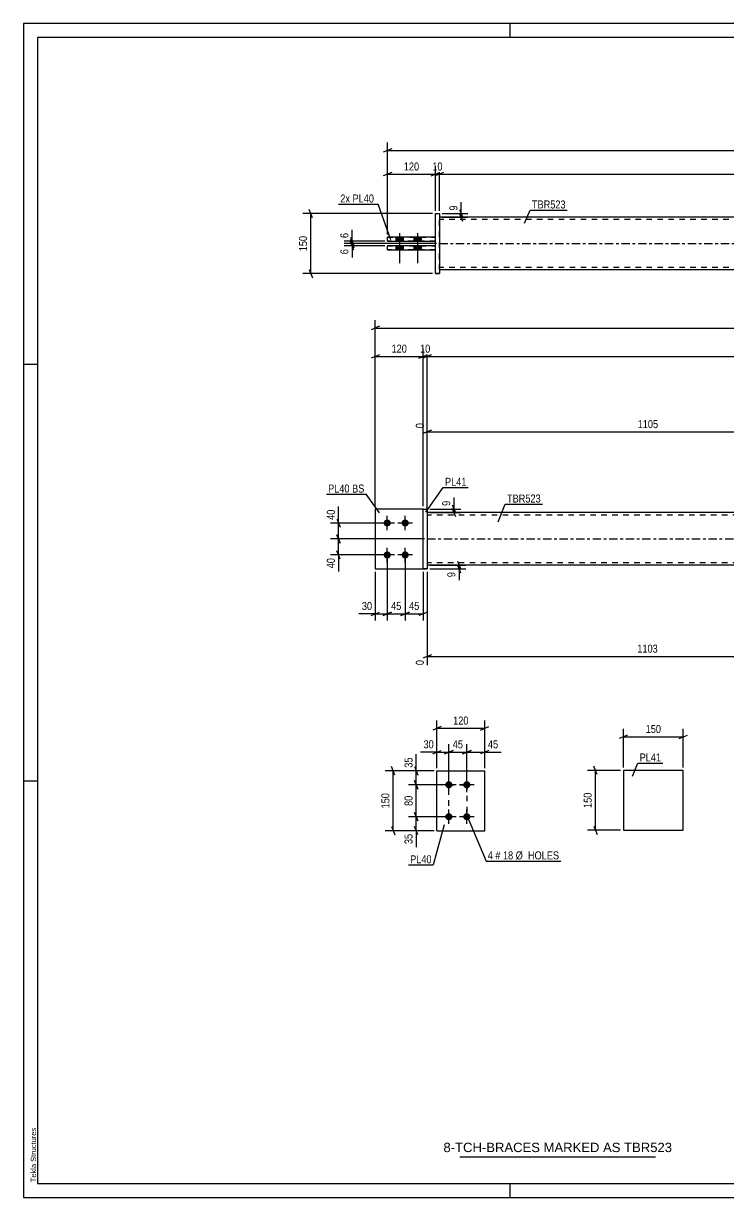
# Model space of a CAD drawing. Header units: millimetres. Extents: x 0 to 594, y 0 to 420.
# Drawn here: x 0 to 252.1, y 0 to 420 of the extents above; entities that cross this region are included whole.
import ezdxf

# ---------------------------------------------------------------- set-up
doc = ezdxf.new("R2010")
doc.units = ezdxf.units.MM
doc.linetypes.add('DXK_LINE_DOT2', pattern=[3.9198, 1.9599, -1.9599])
doc.linetypes.add('DXK_LINE_DOT3', pattern=[5.9187, 2.979, -0.9799, 0.9799, -0.9799])
doc.styles.add('Arial', font='arial.ttf', dxfattribs={"height": 0.2})
doc.styles.add('Arial Narrow', font='ARIALN.TTF', dxfattribs={"height": 0.2})

# ---------------------------------------------------------------- blocks, each defined once
blk = doc.blocks.new('Unknown-581589785-1129')
at = {"color": 5, "linetype": 'Continuous'}
for p, q in [((594, 420), (0, 420)), ((0, 420), (0, 0)), ((174, 415), (174, 420)), ((589, 415), (5, 415)), ((5, 415), (5, 5)), ((5, 298), (0, 298)), ((5, 149), (0, 149)), ((5, 5), (589, 5)), ((174, 0), (174, 5)), ((0, 0), (594, 0))]:
    blk.add_line(p, q, dxfattribs=at)
at = {"color": 174, "linetype": 'Continuous', "style": 'Arial'}
blk.add_text('Tekla Structures', height=1.9102, rotation=90, dxfattribs=at).set_placement((4.5, 5.5))
blk = doc.blocks.new('Bolt-581589785-2193 - 2159')
at = {"linetype": 'Continuous'}
for points in [[(152.11, 146.36, -1), (152.11, 148.93, -1)], [(158.54, 146.36, -1), (158.54, 148.93, -1)], [(152.11, 134.93, -1), (152.11, 137.5, -1)], [(158.54, 134.93, -1), (158.54, 137.5, -1)]]:
    blk.add_hatch(color=1, dxfattribs=at).paths.add_polyline_path(points)
at = {"color": 1, "linetype": 'Continuous'}
for p, q in [((154.68, 147.64), (149.54, 147.64)), ((152.11, 145.07), (152.11, 150.21)), ((161.11, 147.64), (155.97, 147.64)), ((158.54, 145.07), (158.54, 150.21)), ((152.11, 133.64), (152.11, 138.79)), ((158.54, 133.64), (158.54, 138.79)), ((154.68, 136.21), (149.54, 136.21)), ((161.11, 136.21), (155.97, 136.21))]:
    blk.add_line(p, q, dxfattribs=at)
blk = doc.blocks.new('Part-581589785-2198 - 2159')
at = {"color": 2, "linetype": 'Continuous'}
for p, q in [((147.83, 131.21), (147.83, 152.64)), ((147.83, 152.64), (164.97, 152.64)), ((164.97, 131.21), (164.97, 152.64)), ((147.83, 131.21), (164.97, 131.21))]:
    blk.add_line(p, q, dxfattribs=at)
blk = doc.blocks.new('Part-581589785-1677 - 1671')
at = {"linetype": 'Continuous'}
blk.add_hatch(color=2, dxfattribs=at).paths.add_polyline_path([(436.21, 226.16), (435.41, 227.56), (437.01, 227.56)])
at = {"color": 2, "linetype": 'Continuous'}
for p, q in [((479.07, 245.02), (144.36, 245.02)), ((436.21, 226.16), (435.41, 227.56)), ((435.41, 227.56), (437.01, 227.56)), ((437.01, 227.56), (436.21, 226.16)), ((479.07, 226.16), (144.36, 226.16))]:
    blk.add_line(p, q, dxfattribs=at)
at = {"color": 7, "linetype": 'DXK_LINE_DOT2'}
for p, q in [((144.36, 245.02), (144.36, 226.16)), ((479.07, 244.16), (144.36, 244.16)), ((302.08, 245.02), (302.08, 244.16)), ((326.67, 245.02), (326.67, 244.16)), ((479.07, 226.16), (479.07, 245.02)), ((479.07, 227.02), (144.36, 227.02)), ((301.84, 226.16), (301.84, 227.02)), ((326.43, 226.16), (326.43, 227.02))]:
    blk.add_line(p, q, dxfattribs=at)
at = {"color": 7, "linetype": 'DXK_LINE_DOT3'}
blk.add_line((144.36, 235.59), (479.07, 235.59), dxfattribs=at)
at = {"color": 2, "linetype": 'Continuous'}
blk.add_circle((436.21, 227.06), 1, dxfattribs=at)
blk = doc.blocks.new('Bolt-581589785-1691 - 1671')
at = {"linetype": 'Continuous'}
for points in [[(130.07, 240.02, -1), (130.07, 242.59, -1)], [(136.5, 240.02, -1), (136.5, 242.59, -1)], [(130.07, 228.59, -1), (130.07, 231.16, -1)], [(136.5, 228.59, -1), (136.5, 231.16, -1)]]:
    blk.add_hatch(color=1, dxfattribs=at).paths.add_polyline_path(points)
at = {"color": 1, "linetype": 'Continuous'}
for p, q in [((130.07, 238.73), (130.07, 243.87)), ((136.5, 238.73), (136.5, 243.87)), ((132.65, 241.3), (127.5, 241.3)), ((139.07, 241.3), (133.93, 241.3)), ((130.07, 227.3), (130.07, 232.44)), ((136.5, 227.3), (136.5, 232.44)), ((132.65, 229.87), (127.5, 229.87)), ((139.07, 229.87), (133.93, 229.87))]:
    blk.add_line(p, q, dxfattribs=at)
blk = doc.blocks.new('Part-581589785-1702 - 1671')
at = {"color": 2, "linetype": 'Continuous'}
for p, q in [((142.93, 246.3), (144.36, 246.3)), ((142.93, 224.87), (142.93, 246.3)), ((144.36, 246.3), (144.36, 246.3)), ((144.36, 246.3), (144.36, 224.87)), ((142.93, 224.87), (144.36, 224.87))]:
    blk.add_line(p, q, dxfattribs=at)
at = {"color": 7, "linetype": 'DXK_LINE_DOT2'}
for p, q in [((142.93, 246.3), (144.36, 246.3)), ((144.36, 224.87), (142.93, 224.87)), ((142.93, 224.87), (142.93, 224.87)), ((144.36, 224.87), (144.36, 224.87))]:
    blk.add_line(p, q, dxfattribs=at)
blk = doc.blocks.new('Part-581589785-1707 - 1671')
at = {"color": 7, "linetype": 'DXK_LINE_DOT2'}
for p, q in [((142.93, 246.3), (125.79, 246.3)), ((125.79, 246.3), (125.79, 224.87)), ((142.93, 224.87), (142.93, 246.3)), ((125.79, 224.87), (142.93, 224.87))]:
    blk.add_line(p, q, dxfattribs=at)
blk = doc.blocks.new('Part-581589785-1712 - 1671')
at = {"color": 2, "linetype": 'Continuous'}
for p, q in [((142.93, 246.3), (125.79, 246.3)), ((125.79, 246.3), (125.79, 224.87)), ((125.79, 224.87), (142.93, 224.87))]:
    blk.add_line(p, q, dxfattribs=at)
at = {"color": 7, "linetype": 'DXK_LINE_DOT2'}
blk.add_line((142.93, 224.87), (142.93, 246.3), dxfattribs=at)
blk = doc.blocks.new('Part-581589785-1455 - 1366')
at = {"linetype": 'Continuous'}
blk.add_hatch(color=2, dxfattribs=at).paths.add_polyline_path([(440.6, 341.25), (439.8, 342.65), (441.4, 342.65)])
at = {"color": 2, "linetype": 'Continuous'}
for p, q in [((483.46, 350.68), (148.75, 350.68)), ((306.47, 342.25), (331.06, 342.25)), ((306.47, 342.25), (306.47, 340.25)), ((331.06, 340.25), (306.47, 340.25)), ((330.82, 342.11), (330.82, 342.25)), ((330.82, 340.4), (330.82, 340.25)), ((331.06, 342.25), (331.06, 342.11)), ((331.06, 340.4), (331.06, 340.25)), ((440.6, 341.25), (439.8, 342.65)), ((439.8, 342.65), (441.4, 342.65)), ((441.4, 342.65), (440.6, 341.25)), ((483.46, 331.82), (148.75, 331.82))]:
    blk.add_line(p, q, dxfattribs=at)
at = {"color": 7, "linetype": 'DXK_LINE_DOT2'}
for p, q in [((148.75, 331.82), (148.75, 350.68)), ((483.46, 349.82), (148.75, 349.82)), ((483.46, 331.82), (483.46, 350.68)), ((306.23, 342.25), (306.23, 340.25)), ((306.23, 342.25), (306.47, 342.25)), ((306.47, 340.25), (306.23, 340.25)), ((330.82, 342.25), (330.82, 340.4)), ((331.06, 342.25), (331.06, 340.4)), ((483.46, 332.68), (148.75, 332.68))]:
    blk.add_line(p, q, dxfattribs=at)
at = {"color": 7, "linetype": 'DXK_LINE_DOT3'}
blk.add_line((148.75, 341.25), (483.46, 341.25), dxfattribs=at)
at = {"color": 2, "linetype": 'Continuous'}
blk.add_circle((440.6, 342.15), 1, dxfattribs=at)
blk = doc.blocks.new('Part-581589785-1417 - 1366')
at = {"color": 2, "linetype": 'Continuous'}
for p, q in [((147.32, 340.4), (130.18, 340.4)), ((130.18, 338.97), (130.18, 340.4)), ((147.32, 338.97), (147.32, 340.4)), ((130.18, 338.97), (147.32, 338.97)), ((130.18, 338.97), (130.18, 338.97))]:
    blk.add_line(p, q, dxfattribs=at)
at = {"color": 7, "linetype": 'DXK_LINE_DOT2'}
for p, q in [((130.18, 340.4), (147.32, 340.4)), ((147.32, 338.97), (130.18, 338.97))]:
    blk.add_line(p, q, dxfattribs=at)
blk = doc.blocks.new('Bolt-581589785-1370 - 1366')
at = {"linetype": 'Continuous'}
for points in [[(133.18, 342.11), (135.75, 342.11), (135.75, 343.54), (133.18, 343.54)], [(133.18, 342.11), (135.75, 342.11), (135.75, 343.54), (133.18, 343.54)], [(133.18, 338.97), (135.75, 338.97), (135.75, 340.4), (133.18, 340.4)], [(133.18, 338.97), (135.75, 338.97), (135.75, 340.4), (133.18, 340.4)], [(139.61, 342.11), (142.18, 342.11), (142.18, 343.54), (139.61, 343.54)], [(139.61, 342.11), (142.18, 342.11), (142.18, 343.54), (139.61, 343.54)], [(139.61, 338.97), (142.18, 338.97), (142.18, 340.4), (139.61, 340.4)], [(139.61, 338.97), (142.18, 338.97), (142.18, 340.4), (139.61, 340.4)]]:
    blk.add_hatch(color=1, dxfattribs=at).paths.add_polyline_path(points)
at = {"color": 1, "linetype": 'Continuous'}
for p, q in [((134.46, 344.97), (134.46, 334.25)), ((134.46, 344.97), (134.46, 334.25)), ((140.89, 344.97), (140.89, 334.25)), ((140.89, 344.97), (140.89, 334.25)), ((133.18, 343.54), (133.18, 342.11)), ((133.18, 343.54), (133.18, 342.11)), ((133.18, 340.4), (133.18, 338.97)), ((133.18, 340.4), (133.18, 338.97)), ((135.75, 343.54), (135.75, 342.11)), ((135.75, 343.54), (135.75, 342.11)), ((135.75, 340.4), (135.75, 338.97)), ((135.75, 340.4), (135.75, 338.97)), ((139.61, 343.54), (139.61, 342.11)), ((139.61, 343.54), (139.61, 342.11)), ((139.61, 340.4), (139.61, 338.97)), ((139.61, 340.4), (139.61, 338.97)), ((142.18, 343.54), (142.18, 342.11)), ((142.18, 343.54), (142.18, 342.11)), ((142.18, 340.4), (142.18, 338.97)), ((142.18, 340.4), (142.18, 338.97))]:
    blk.add_line(p, q, dxfattribs=at)
blk = doc.blocks.new('Part-581589785-1412 - 1366')
at = {"color": 2, "linetype": 'Continuous'}
for p, q in [((147.32, 343.54), (130.18, 343.54)), ((130.18, 342.11), (130.18, 343.54)), ((130.18, 342.11), (147.32, 342.11)), ((130.18, 342.11), (130.18, 342.11)), ((147.32, 342.11), (147.32, 343.54))]:
    blk.add_line(p, q, dxfattribs=at)
at = {"color": 7, "linetype": 'DXK_LINE_DOT2'}
for p, q in [((130.18, 343.54), (147.32, 343.54)), ((147.32, 342.11), (130.18, 342.11))]:
    blk.add_line(p, q, dxfattribs=at)
blk = doc.blocks.new('Part-581589785-1397 - 1366')
at = {"color": 2, "linetype": 'Continuous'}
for p, q in [((147.32, 351.97), (148.75, 351.97)), ((147.32, 330.54), (147.32, 351.97)), ((148.75, 351.97), (148.75, 351.97)), ((148.75, 351.97), (148.75, 330.54)), ((148.75, 330.54), (147.32, 330.54)), ((147.32, 330.54), (147.32, 330.54))]:
    blk.add_line(p, q, dxfattribs=at)
at = {"color": 7, "linetype": 'DXK_LINE_DOT2'}
for p, q in [((147.32, 351.97), (148.75, 351.97)), ((147.32, 330.54), (148.75, 330.54)), ((147.32, 330.54), (147.32, 330.54))]:
    blk.add_line(p, q, dxfattribs=at)
blk = doc.blocks.new('Part-581589785-2402 - 2396')
at = {"color": 2, "linetype": 'Continuous'}
for p, q in [((235.96, 152.82), (214.53, 152.82)), ((214.53, 152.82), (214.53, 131.39)), ((235.96, 131.39), (235.96, 152.82)), ((214.53, 131.39), (235.96, 131.39))]:
    blk.add_line(p, q, dxfattribs=at)
blk = doc.blocks.new('Rectangle-581589785-2382 - 2159')
at = {"color": 1, "linetype": 'DXK_LINE_DOT2'}
blk.add_lwpolyline([(152.11, 147.64), (158.54, 147.64), (158.54, 136.21), (152.11, 136.21), (152.11, 147.64)], close=True, dxfattribs=at)
blk = doc.blocks.new('StraightDimension-581589785-2275 - 2159')
at = {"color": 7, "linetype": 'Continuous'}
for p, q in [((146.83, 152.64), (137.63, 152.64)), ((139.88, 154.14), (141.08, 151.14)), ((140.48, 147.64), (140.48, 152.64)), ((151.11, 147.64), (137.63, 147.64)), ((141.08, 146.14), (139.88, 149.14))]:
    blk.add_line(p, q, dxfattribs=at)
at = {"color": 0}
blk.add_wipeout([(139.73, 158.02), (135.53, 158.02), (135.53, 153.17), (139.73, 153.17)], dxfattribs=at)
at = {"color": 7, "linetype": 'Continuous'}
blk.add_line((140.48, 152.64), (140.48, 158.55), dxfattribs=at)
blk.add_line((140.48, 152.64), (140.48, 158.55), dxfattribs=at)
at = {"color": 3, "style": 'Arial Narrow'}
blk.add_text('35', height=2.863, rotation=90.0002, dxfattribs=at).set_placement((139.13, 153.77))
blk = doc.blocks.new('StraightDimension-581589785-2298 - 2159')
at = {"color": 7, "linetype": 'Continuous'}
for p, q in [((151.11, 136.21), (137.63, 136.21)), ((139.88, 137.71), (141.08, 134.71)), ((140.48, 131.21), (140.48, 136.21)), ((146.83, 131.21), (137.63, 131.21)), ((141.08, 129.71), (139.88, 132.71))]:
    blk.add_line(p, q, dxfattribs=at)
at = {"color": 0}
blk.add_wipeout([(139.73, 130.69), (135.53, 130.69), (135.53, 125.83), (139.73, 125.83)], dxfattribs=at)
at = {"color": 7, "linetype": 'Continuous'}
blk.add_line((140.48, 131.21), (140.48, 125.31), dxfattribs=at)
blk.add_line((140.48, 131.21), (140.48, 125.31), dxfattribs=at)
at = {"color": 3, "style": 'Arial Narrow'}
blk.add_text('35', height=2.863, rotation=90.0002, dxfattribs=at).set_placement((139.13, 126.43))
blk = doc.blocks.new('StraightDimension-581589785-2329 - 2159')
at = {"color": 7, "linetype": 'Continuous'}
for p, q in [((157.04, 158.75), (160.04, 159.95)), ((158.54, 148.64), (158.54, 162.2)), ((166.47, 159.95), (163.47, 158.75)), ((164.97, 153.64), (164.97, 162.2)), ((158.54, 159.35), (164.97, 159.35))]:
    blk.add_line(p, q, dxfattribs=at)
at = {"color": 0}
blk.add_wipeout([(170.35, 160.1), (170.35, 164.3), (165.49, 164.3), (165.49, 160.1)], dxfattribs=at)
at = {"color": 7, "linetype": 'Continuous'}
blk.add_line((164.97, 159.35), (170.88, 159.35), dxfattribs=at)
blk.add_line((164.97, 159.35), (170.88, 159.35), dxfattribs=at)
at = {"color": 3, "style": 'Arial Narrow'}
blk.add_text('45', height=2.863, dxfattribs=at).set_placement((166.09, 160.7))
blk = doc.blocks.new('StraightDimension-581589785-2288 - 2159')
at = {"color": 7, "linetype": 'Continuous'}
for p, q in [((151.11, 147.64), (137.63, 147.64)), ((139.88, 149.14), (141.08, 146.14)), ((140.48, 136.21), (140.48, 147.64)), ((151.11, 136.21), (137.63, 136.21)), ((141.08, 134.71), (139.88, 137.71))]:
    blk.add_line(p, q, dxfattribs=at)
at = {"color": 0}
blk.add_wipeout([(139.73, 144.36), (135.53, 144.36), (135.53, 139.5), (139.73, 139.5)], dxfattribs=at)
at = {"color": 3, "style": 'Arial Narrow'}
blk.add_text('80', height=2.863, rotation=90.0002, dxfattribs=at).set_placement((139.13, 140.1))
blk = doc.blocks.new('StraightDimension-581589785-2312 - 2159')
at = {"color": 7, "linetype": 'Continuous'}
for p, q in [((146.83, 152.64), (129.35, 152.64)), ((132.8, 151.14), (131.6, 154.14)), ((132.2, 131.21), (132.2, 152.64)), ((146.83, 131.21), (129.35, 131.21)), ((131.6, 132.71), (132.8, 129.71))]:
    blk.add_line(p, q, dxfattribs=at)
at = {"color": 0}
blk.add_wipeout([(131.45, 145.27), (127.25, 145.27), (127.25, 138.59), (131.45, 138.59)], dxfattribs=at)
at = {"color": 3, "style": 'Arial Narrow'}
blk.add_text('150', height=2.863, rotation=90.0002, dxfattribs=at).set_placement((130.85, 139.19))
blk = doc.blocks.new('StraightDimension-581589785-2342 - 2159')
at = {"color": 7, "linetype": 'Continuous'}
for p, q in [((150.61, 158.75), (153.61, 159.95)), ((152.11, 148.64), (152.11, 162.2)), ((160.04, 159.95), (157.04, 158.75)), ((158.54, 148.64), (158.54, 162.2)), ((152.11, 159.35), (158.54, 159.35))]:
    blk.add_line(p, q, dxfattribs=at)
at = {"color": 0}
blk.add_wipeout([(157.75, 160.1), (157.75, 164.3), (152.9, 164.3), (152.9, 160.1)], dxfattribs=at)
at = {"color": 3, "style": 'Arial Narrow'}
blk.add_text('45', height=2.863, dxfattribs=at).set_placement((153.5, 160.7))
blk = doc.blocks.new('StraightDimension-581589785-2352 - 2159')
at = {"color": 7, "linetype": 'Continuous'}
for p, q in [((146.33, 158.75), (149.33, 159.95)), ((147.83, 153.64), (147.83, 162.2)), ((153.61, 159.95), (150.61, 158.75)), ((152.11, 148.64), (152.11, 162.2)), ((147.83, 159.35), (152.11, 159.35))]:
    blk.add_line(p, q, dxfattribs=at)
at = {"color": 0}
blk.add_wipeout([(147.3, 160.1), (147.3, 164.3), (142.45, 164.3), (142.45, 160.1)], dxfattribs=at)
at = {"color": 7, "linetype": 'Continuous'}
blk.add_line((147.83, 159.35), (141.92, 159.35), dxfattribs=at)
blk.add_line((147.83, 159.35), (141.92, 159.35), dxfattribs=at)
at = {"color": 3, "style": 'Arial Narrow'}
blk.add_text('30', height=2.863, dxfattribs=at).set_placement((143.05, 160.7))
blk = doc.blocks.new('StraightDimension-581589785-2366 - 2159')
at = {"color": 7, "linetype": 'Continuous'}
for p, q in [((149.33, 168.45), (146.33, 167.25)), ((147.83, 153.64), (147.83, 170.7)), ((163.47, 167.25), (166.47, 168.45)), ((164.97, 153.64), (164.97, 170.7)), ((147.83, 167.85), (164.97, 167.85))]:
    blk.add_line(p, q, dxfattribs=at)
at = {"color": 0}
blk.add_wipeout([(159.74, 168.6), (159.74, 172.8), (153.06, 172.8), (153.06, 168.6)], dxfattribs=at)
at = {"color": 3, "style": 'Arial Narrow'}
blk.add_text('120', height=2.863, dxfattribs=at).set_placement((153.66, 169.2))
blk = doc.blocks.new('StraightDimension-581589785-1914 - 1671')
at = {"color": 7, "linetype": 'Continuous'}
for p, q in [((143.36, 235.59), (109.84, 235.59)), ((112.09, 237.09), (113.29, 234.09)), ((112.69, 229.87), (112.69, 235.59)), ((113.29, 228.37), (112.09, 231.37)), ((129.07, 229.87), (109.84, 229.87))]:
    blk.add_line(p, q, dxfattribs=at)
at = {"color": 0}
blk.add_wipeout([(111.94, 229.35), (107.74, 229.35), (107.74, 224.49), (111.94, 224.49)], dxfattribs=at)
at = {"color": 7, "linetype": 'Continuous'}
blk.add_line((112.69, 229.87), (112.69, 223.97), dxfattribs=at)
blk.add_line((112.69, 229.87), (112.69, 223.97), dxfattribs=at)
at = {"color": 3, "style": 'Arial Narrow'}
blk.add_text('40', height=2.863, rotation=90.0002, dxfattribs=at).set_placement((111.34, 225.09))
blk = doc.blocks.new('StraightDimension-581589785-1883 - 1671')
at = {"color": 7, "linetype": 'Continuous'}
for p, q in [((155.16, 227.66), (156.36, 224.66)), ((145.36, 226.16), (158.16, 226.16)), ((145.36, 224.87), (158.16, 224.87)), ((156.36, 223.37), (155.16, 226.37)), ((155.76, 224.87), (155.76, 226.16))]:
    blk.add_line(p, q, dxfattribs=at)
at = {"color": 0}
blk.add_wipeout([(155.01, 224.35), (150.81, 224.35), (150.81, 221.32), (155.01, 221.32)], dxfattribs=at)
at = {"color": 7, "linetype": 'Continuous'}
blk.add_line((155.76, 224.87), (155.76, 220.8), dxfattribs=at)
blk.add_line((155.76, 224.87), (155.76, 220.8), dxfattribs=at)
at = {"color": 3, "style": 'Arial Narrow'}
blk.add_text('9', height=2.86, rotation=90.0002, dxfattribs=at).set_placement((154.41, 221.92))
blk = doc.blocks.new('StraightDimension-581589785-1901 - 1671')
at = {"color": 7, "linetype": 'Continuous'}
for p, q in [((129.07, 241.3), (109.84, 241.3)), ((112.09, 242.8), (113.29, 239.8)), ((112.69, 235.59), (112.69, 241.3)), ((143.36, 235.59), (109.84, 235.59)), ((113.29, 234.09), (112.09, 237.09))]:
    blk.add_line(p, q, dxfattribs=at)
at = {"color": 0}
blk.add_wipeout([(111.94, 246.68), (107.74, 246.68), (107.74, 241.83), (111.94, 241.83)], dxfattribs=at)
at = {"color": 7, "linetype": 'Continuous'}
blk.add_line((112.69, 241.3), (112.69, 247.21), dxfattribs=at)
blk.add_line((112.69, 241.3), (112.69, 247.21), dxfattribs=at)
at = {"color": 3, "style": 'Arial Narrow'}
blk.add_text('40', height=2.863, rotation=90.0002, dxfattribs=at).set_placement((111.34, 242.43))
blk = doc.blocks.new('StraightDimension-581589785-3918 - 1671')
at = {"color": 7, "linetype": 'Continuous'}
for p, q in [((144.36, 247.3), (144.36, 303.74)), ((479.07, 247.3), (479.07, 303.74)), ((145.86, 301.49), (142.86, 300.29)), ((144.36, 300.89), (479.07, 300.89)), ((477.57, 300.29), (480.57, 301.49))]:
    blk.add_line(p, q, dxfattribs=at)
at = {"color": 0}
blk.add_wipeout([(315.97, 301.64), (315.97, 305.84), (307.46, 305.84), (307.46, 301.64)], dxfattribs=at)
at = {"color": 3, "style": 'Arial Narrow'}
blk.add_text('2343', height=2.863, dxfattribs=at).set_placement((308.06, 302.24))
blk = doc.blocks.new('StraightDimension-581589785-1728 - 1671')
at = {"color": 7, "linetype": 'Continuous'}
for p, q in [((127.29, 311.66), (124.29, 310.46)), ((125.79, 247.3), (125.79, 313.91)), ((125.79, 311.06), (497.64, 311.06)), ((496.14, 310.46), (499.14, 311.66)), ((497.64, 247.3), (497.64, 313.91))]:
    blk.add_line(p, q, dxfattribs=at)
at = {"color": 0}
blk.add_wipeout([(315.97, 311.81), (315.97, 316.01), (307.46, 316.01), (307.46, 311.81)], dxfattribs=at)
at = {"color": 3, "style": 'Arial Narrow'}
blk.add_text('2603', height=2.863, dxfattribs=at).set_placement((308.06, 312.41))
blk = doc.blocks.new('StraightDimension-581589785-1805 - 1671')
at = {"color": 7, "linetype": 'Continuous'}
for p, q in [((130.07, 228.87), (130.07, 206.45)), ((125.79, 223.87), (125.79, 206.45)), ((124.29, 208.25), (127.29, 209.45)), ((125.79, 208.85), (130.07, 208.85)), ((131.57, 209.45), (128.57, 208.25))]:
    blk.add_line(p, q, dxfattribs=at)
at = {"color": 0}
blk.add_wipeout([(125.26, 209.6), (125.26, 213.8), (120.41, 213.8), (120.41, 209.6)], dxfattribs=at)
at = {"color": 7, "linetype": 'Continuous'}
blk.add_line((125.79, 208.85), (119.88, 208.85), dxfattribs=at)
blk.add_line((125.79, 208.85), (119.88, 208.85), dxfattribs=at)
at = {"color": 3, "style": 'Arial Narrow'}
blk.add_text('30', height=2.863, dxfattribs=at).set_placement((121.01, 210.2))
blk = doc.blocks.new('StraightDimension-581589785-1815 - 1671')
at = {"color": 7, "linetype": 'Continuous'}
for p, q in [((130.07, 228.87), (130.07, 206.45)), ((136.5, 228.87), (136.5, 206.45)), ((128.57, 208.25), (131.57, 209.45)), ((130.07, 208.85), (136.5, 208.85)), ((138, 209.45), (135, 208.25))]:
    blk.add_line(p, q, dxfattribs=at)
at = {"color": 0}
blk.add_wipeout([(135.72, 209.6), (135.72, 213.8), (130.86, 213.8), (130.86, 209.6)], dxfattribs=at)
at = {"color": 3, "style": 'Arial Narrow'}
blk.add_text('45', height=2.863, dxfattribs=at).set_placement((131.46, 210.2))
blk = doc.blocks.new('StraightDimension-581589785-1822 - 1671')
at = {"color": 7, "linetype": 'Continuous'}
for p, q in [((136.5, 228.87), (136.5, 206.45)), ((142.93, 223.87), (142.93, 206.45)), ((135, 208.25), (138, 209.45)), ((136.5, 208.85), (142.93, 208.85)), ((144.43, 209.45), (141.43, 208.25))]:
    blk.add_line(p, q, dxfattribs=at)
at = {"color": 0}
blk.add_wipeout([(142.15, 209.6), (142.15, 213.8), (137.29, 213.8), (137.29, 209.6)], dxfattribs=at)
at = {"color": 3, "style": 'Arial Narrow'}
blk.add_text('45', height=2.863, dxfattribs=at).set_placement((137.89, 210.2))
blk = doc.blocks.new('StraightDimension-581589785-2826 - 1671')
at = {"color": 7, "linetype": 'Continuous'}
for p, q in [((302.24, 246.02), (302.24, 282.52)), ((145.86, 274.51), (142.86, 273.31)), ((144.36, 246.02), (144.36, 277.04)), ((144.36, 273.91), (302.24, 273.91)), ((300.74, 273.31), (303.74, 274.51))]:
    blk.add_line(p, q, dxfattribs=at)
at = {"color": 0, "linetype": 'Continuous'}
for points in [[(301.64, 283.12), (297.44, 283.12), (297.44, 274.61), (301.64, 274.61)], [(143.76, 277.64), (139.56, 277.64), (139.56, 274.61), (143.76, 274.61)]]:
    blk.add_wipeout(points, dxfattribs=at)
at = {"color": 0}
blk.add_wipeout([(227.55, 274.66), (227.55, 278.86), (219.04, 278.86), (219.04, 274.66)], dxfattribs=at)
at = {"color": 3, "linetype": 'Continuous', "style": 'Arial Narrow'}
for s, height, p in [('1105', 2.863, (301.04, 275.21)), ('0', 2.86, (143.16, 275.21))]:
    blk.add_text(s, height=height, rotation=90.0002, dxfattribs=at).set_placement(p)
at = {"color": 3, "style": 'Arial Narrow'}
blk.add_text('1105', height=2.863, dxfattribs=at).set_placement((219.64, 275.26))
blk = doc.blocks.new('StraightDimension-581589785-1870 - 1671')
at = {"color": 7, "linetype": 'Continuous'}
for p, q in [((144.36, 223.87), (144.36, 190.45)), ((301.98, 225.16), (301.98, 184.97)), ((145.86, 194.18), (142.86, 192.98)), ((144.36, 193.58), (301.98, 193.58)), ((300.48, 192.98), (303.48, 194.18))]:
    blk.add_line(p, q, dxfattribs=at)
at = {"color": 0}
blk.add_wipeout([(227.43, 194.33), (227.43, 198.53), (218.92, 198.53), (218.92, 194.33)], dxfattribs=at)
at = {"color": 0, "linetype": 'Continuous'}
for points in [[(143.76, 192.88), (139.56, 192.88), (139.56, 189.85), (143.76, 189.85)], [(301.38, 192.88), (297.18, 192.88), (297.18, 184.37), (301.38, 184.37)]]:
    blk.add_wipeout(points, dxfattribs=at)
at = {"color": 3, "style": 'Arial Narrow'}
blk.add_text('1103', height=2.863, dxfattribs=at).set_placement((219.52, 194.93))
at = {"color": 3, "linetype": 'Continuous', "style": 'Arial Narrow'}
for s, height, p in [('0', 2.86, (143.16, 190.45)), ('1103', 2.863, (300.78, 184.97))]:
    blk.add_text(s, height=height, rotation=90.0002, dxfattribs=at).set_placement(p)
blk = doc.blocks.new('StraightDimension-581589785-1892 - 1671')
at = {"color": 7, "linetype": 'Continuous'}
for p, q in [((153.36, 247.8), (154.56, 244.8)), ((145.36, 246.3), (156.36, 246.3)), ((145.36, 245.02), (156.36, 245.02)), ((154.56, 243.52), (153.36, 246.52)), ((153.96, 245.02), (153.96, 246.3))]:
    blk.add_line(p, q, dxfattribs=at)
at = {"color": 0}
blk.add_wipeout([(153.21, 249.85), (149.01, 249.85), (149.01, 246.83), (153.21, 246.83)], dxfattribs=at)
at = {"color": 7, "linetype": 'Continuous'}
blk.add_line((153.96, 246.3), (153.96, 250.38), dxfattribs=at)
blk.add_line((153.96, 246.3), (153.96, 250.38), dxfattribs=at)
at = {"color": 3, "style": 'Arial Narrow'}
blk.add_text('9', height=2.86, rotation=90.0002, dxfattribs=at).set_placement((152.61, 247.43))
blk = doc.blocks.new('StraightDimension-581589785-3919 - 1671')
at = {"color": 7, "linetype": 'Continuous'}
for p, q in [((142.93, 247.3), (142.93, 303.74)), ((144.36, 247.3), (144.36, 303.74)), ((141.43, 300.29), (144.43, 301.49)), ((145.86, 301.49), (142.86, 300.29)), ((142.93, 300.89), (144.36, 300.89))]:
    blk.add_line(p, q, dxfattribs=at)
at = {"color": 0}
blk.add_wipeout([(146.07, 301.64), (146.07, 305.84), (141.22, 305.84), (141.22, 301.64)], dxfattribs=at)
at = {"color": 3, "style": 'Arial Narrow'}
blk.add_text('10', height=2.863, dxfattribs=at).set_placement((141.82, 302.24))
blk = doc.blocks.new('StraightDimension-581589785-3920 - 1671')
at = {"color": 7, "linetype": 'Continuous'}
for p, q in [((125.79, 247.3), (125.79, 303.74)), ((142.93, 247.3), (142.93, 303.74)), ((127.29, 301.49), (124.29, 300.29)), ((125.79, 300.89), (142.93, 300.89)), ((141.43, 300.29), (144.43, 301.49))]:
    blk.add_line(p, q, dxfattribs=at)
at = {"color": 0}
blk.add_wipeout([(137.7, 301.64), (137.7, 305.84), (131.02, 305.84), (131.02, 301.64)], dxfattribs=at)
at = {"color": 3, "style": 'Arial Narrow'}
blk.add_text('120', height=2.863, dxfattribs=at).set_placement((131.62, 302.24))
blk = doc.blocks.new('StraightDimension-581589785-1574 - 1366')
at = {"color": 7, "linetype": 'Continuous'}
for p, q in [((150.25, 366.66), (147.25, 365.46)), ((148.75, 352.97), (148.75, 368.91)), ((148.75, 366.06), (483.46, 366.06)), ((481.96, 365.46), (484.96, 366.66)), ((483.46, 352.97), (483.46, 368.91))]:
    blk.add_line(p, q, dxfattribs=at)
at = {"color": 0}
blk.add_wipeout([(320.36, 366.81), (320.36, 371.01), (311.85, 371.01), (311.85, 366.81)], dxfattribs=at)
at = {"color": 3, "style": 'Arial Narrow'}
blk.add_text('2343', height=2.863, dxfattribs=at).set_placement((312.45, 367.41))
blk = doc.blocks.new('StraightDimension-581589785-1523 - 1366')
at = {"color": 7, "linetype": 'Continuous'}
for p, q in [((103.36, 350.47), (102.16, 353.47)), ((146.32, 351.97), (99.91, 351.97)), ((102.76, 330.54), (102.76, 351.97)), ((102.16, 332.04), (103.36, 329.04)), ((146.32, 330.54), (99.91, 330.54))]:
    blk.add_line(p, q, dxfattribs=at)
at = {"color": 0}
blk.add_wipeout([(102.01, 344.6), (97.81, 344.6), (97.81, 337.91), (102.01, 337.91)], dxfattribs=at)
at = {"color": 3, "style": 'Arial Narrow'}
blk.add_text('150', height=2.863, rotation=90.0002, dxfattribs=at).set_placement((101.41, 338.51))
blk = doc.blocks.new('StraightDimension-581589785-1469 - 1366')
at = {"color": 7, "linetype": 'Continuous'}
for p, q in [((155.93, 353.47), (157.13, 350.47)), ((149.75, 351.97), (158.93, 351.97)), ((149.75, 350.68), (158.93, 350.68)), ((157.13, 349.18), (155.93, 352.18)), ((156.53, 350.68), (156.53, 351.97))]:
    blk.add_line(p, q, dxfattribs=at)
at = {"color": 0}
blk.add_wipeout([(155.78, 355.52), (151.58, 355.52), (151.58, 352.49), (155.78, 352.49)], dxfattribs=at)
at = {"color": 7, "linetype": 'Continuous'}
blk.add_line((156.53, 351.97), (156.53, 356.05), dxfattribs=at)
blk.add_line((156.53, 351.97), (156.53, 356.05), dxfattribs=at)
at = {"color": 3, "style": 'Arial Narrow'}
blk.add_text('9', height=2.86, rotation=90.0002, dxfattribs=at).set_placement((155.18, 353.09))
blk = doc.blocks.new('StraightDimension-581589785-1487 - 1366')
at = {"color": 7, "linetype": 'Continuous'}
for p, q in [((129.18, 342.11), (114.69, 342.11)), ((147.75, 341.25), (114.69, 341.25)), ((116.94, 343.61), (118.14, 340.61)), ((118.14, 339.75), (116.94, 342.75)), ((117.54, 341.25), (117.54, 342.11))]:
    blk.add_line(p, q, dxfattribs=at)
at = {"color": 0}
blk.add_wipeout([(116.79, 345.66), (112.59, 345.66), (112.59, 342.63), (116.79, 342.63)], dxfattribs=at)
at = {"color": 7, "linetype": 'Continuous'}
blk.add_line((117.54, 342.11), (117.54, 346.19), dxfattribs=at)
blk.add_line((117.54, 342.11), (117.54, 346.19), dxfattribs=at)
at = {"color": 3, "style": 'Arial Narrow'}
blk.add_text('6', height=2.86, rotation=90.0002, dxfattribs=at).set_placement((116.19, 343.24))
blk = doc.blocks.new('StraightDimension-581589785-1506 - 1366')
at = {"color": 7, "linetype": 'Continuous'}
for p, q in [((147.75, 341.25), (114.69, 341.25)), ((129.18, 340.4), (114.69, 340.4)), ((116.94, 342.75), (118.14, 339.75)), ((118.14, 338.9), (116.94, 341.9)), ((117.54, 340.4), (117.54, 341.25))]:
    blk.add_line(p, q, dxfattribs=at)
at = {"color": 0}
blk.add_wipeout([(116.79, 339.87), (112.59, 339.87), (112.59, 336.84), (116.79, 336.84)], dxfattribs=at)
at = {"color": 7, "linetype": 'Continuous'}
blk.add_line((117.54, 340.4), (117.54, 336.32), dxfattribs=at)
blk.add_line((117.54, 340.4), (117.54, 336.32), dxfattribs=at)
at = {"color": 3, "style": 'Arial Narrow'}
blk.add_text('6', height=2.86, rotation=90.0002, dxfattribs=at).set_placement((116.19, 337.44))
blk = doc.blocks.new('StraightDimension-581589785-1543 - 1366')
at = {"color": 7, "linetype": 'Continuous'}
for p, q in [((131.68, 375.14), (128.68, 373.94)), ((130.18, 344.54), (130.18, 377.39)), ((130.18, 374.54), (502.03, 374.54)), ((500.53, 373.94), (503.53, 375.14)), ((502.03, 344.54), (502.03, 377.39))]:
    blk.add_line(p, q, dxfattribs=at)
at = {"color": 0}
blk.add_wipeout([(320.36, 375.29), (320.36, 379.49), (311.85, 379.49), (311.85, 375.29)], dxfattribs=at)
at = {"color": 3, "style": 'Arial Narrow'}
blk.add_text('2603', height=2.863, dxfattribs=at).set_placement((312.45, 375.89))
blk = doc.blocks.new('StraightDimension-581589785-1554 - 1366')
at = {"color": 7, "linetype": 'Continuous'}
for p, q in [((145.82, 365.46), (148.82, 366.66)), ((150.25, 366.66), (147.25, 365.46)), ((147.32, 352.97), (147.32, 368.91)), ((147.32, 366.06), (148.75, 366.06)), ((148.75, 352.97), (148.75, 368.91))]:
    blk.add_line(p, q, dxfattribs=at)
at = {"color": 0}
blk.add_wipeout([(150.46, 366.81), (150.46, 371.01), (145.61, 371.01), (145.61, 366.81)], dxfattribs=at)
at = {"color": 3, "style": 'Arial Narrow'}
blk.add_text('10', height=2.863, dxfattribs=at).set_placement((146.21, 367.41))
blk = doc.blocks.new('StraightDimension-581589785-1564 - 1366')
at = {"color": 7, "linetype": 'Continuous'}
for p, q in [((131.68, 366.66), (128.68, 365.46)), ((130.18, 344.54), (130.18, 368.91)), ((130.18, 366.06), (147.32, 366.06)), ((145.82, 365.46), (148.82, 366.66)), ((147.32, 352.97), (147.32, 368.91))]:
    blk.add_line(p, q, dxfattribs=at)
at = {"color": 0}
blk.add_wipeout([(142.09, 366.81), (142.09, 371.01), (135.41, 371.01), (135.41, 366.81)], dxfattribs=at)
at = {"color": 3, "style": 'Arial Narrow'}
blk.add_text('120', height=2.863, dxfattribs=at).set_placement((136.01, 367.41))
blk = doc.blocks.new('StraightDimension-581589785-2404 - 2396')
at = {"color": 7, "linetype": 'Continuous'}
for p, q in [((216.03, 165.42), (213.03, 164.22)), ((214.53, 153.82), (214.53, 167.67)), ((214.53, 164.82), (235.96, 164.82)), ((234.46, 164.22), (237.46, 165.42)), ((235.96, 153.82), (235.96, 167.67))]:
    blk.add_line(p, q, dxfattribs=at)
at = {"color": 0}
blk.add_wipeout([(228.59, 165.57), (228.59, 169.77), (221.9, 169.77), (221.9, 165.57)], dxfattribs=at)
at = {"color": 3, "style": 'Arial Narrow'}
blk.add_text('150', height=2.863, dxfattribs=at).set_placement((222.5, 166.17))
blk = doc.blocks.new('StraightDimension-581589785-2415 - 2396')
at = {"color": 7, "linetype": 'Continuous'}
for p, q in [((213.53, 152.82), (201.68, 152.82)), ((205.13, 151.32), (203.93, 154.32)), ((204.53, 131.39), (204.53, 152.82)), ((213.53, 131.39), (201.68, 131.39)), ((203.93, 132.89), (205.13, 129.89))]:
    blk.add_line(p, q, dxfattribs=at)
at = {"color": 0}
blk.add_wipeout([(203.78, 145.45), (199.58, 145.45), (199.58, 138.76), (203.78, 138.76)], dxfattribs=at)
at = {"color": 3, "style": 'Arial Narrow'}
blk.add_text('150', height=2.863, rotation=90.0002, dxfattribs=at).set_placement((203.18, 139.36))
blk = doc.blocks.new('Unknown-581589785-5194')
at = {"color": 7, "linetype": 'Continuous'}
blk.add_line((156, 14.5), (226, 14.5), dxfattribs=at)
at = {"color": 7, "style": 'Arial'}
blk.add_text('8-TCH-BRACES MARKED AS TBR523', height=3.3428, dxfattribs=at).set_placement((150.19, 16.25))
blk = doc.blocks.new('Mark-581589785-2189 - 2159')
at = {"color": 0}
blk.add_wipeout([(167.84, 120.96), (167.84, 123.96), (166.01, 123.96), (166.01, 120.96)], dxfattribs=at)
blk.add_wipeout([(167.84, 120.96), (167.84, 123.96), (166.01, 123.96), (166.01, 120.96)], dxfattribs=at)
at = {"color": 7, "linetype": 'Continuous'}
blk.add_line((158.71, 136.43), (165.41, 120.36), dxfattribs=at)
at = {"color": 0}
blk.add_wipeout([(170.57, 120.96), (170.57, 123.96), (168.74, 123.96), (168.74, 120.96)], dxfattribs=at)
blk.add_wipeout([(170.57, 120.96), (170.57, 123.96), (168.74, 123.96), (168.74, 120.96)], dxfattribs=at)
at = {"color": 3, "style": 'Arial Narrow'}
blk.add_text('4', height=2.86, dxfattribs=at).set_placement((166.01, 120.96))
at = {"color": 0}
blk.add_wipeout([(175.12, 120.96), (175.12, 123.96), (171.47, 123.96), (171.47, 120.96)], dxfattribs=at)
blk.add_wipeout([(175.12, 120.96), (175.12, 123.96), (171.47, 123.96), (171.47, 120.96)], dxfattribs=at)
at = {"color": 3, "style": 'Arial Narrow'}
blk.add_text('#', height=2.86, dxfattribs=at).set_placement((168.74, 120.96))
at = {"color": 0}
blk.add_wipeout([(191.55, 120.96), (191.55, 123.96), (176.02, 123.96), (176.02, 120.96)], dxfattribs=at)
blk.add_wipeout([(191.55, 120.96), (191.55, 123.96), (176.02, 123.96), (176.02, 120.96)], dxfattribs=at)
at = {"color": 7, "linetype": 'Continuous'}
blk.add_line((165.41, 120.36), (192.15, 120.36), dxfattribs=at)
at = {"color": 3, "style": 'Arial Narrow'}
for s, p in [('18', (171.47, 120.96)), ('Ø  HOLES', (176.02, 120.96))]:
    blk.add_text(s, height=2.863, dxfattribs=at).set_placement(p)
blk = doc.blocks.new('Mark-581589785-2194 - 2159')
at = {"color": 0}
blk.add_wipeout([(145.94, 119.56), (145.94, 122.56), (138.26, 122.56), (138.26, 119.56)], dxfattribs=at)
blk.add_wipeout([(145.94, 119.56), (145.94, 122.56), (138.26, 122.56), (138.26, 119.56)], dxfattribs=at)
at = {"color": 30, "linetype": 'Continuous'}
for p in [(150.46, 133.36), (137.66, 118.96)]:
    blk.add_line(p, (146.54, 118.96), dxfattribs=at)
at = {"color": 3, "style": 'Arial Narrow'}
blk.add_text('PL40', height=2.863, dxfattribs=at).set_placement((138.26, 119.56))
blk = doc.blocks.new('Mark-581589785-1673 - 1671')
at = {"color": 0}
blk.add_wipeout([(184.96, 248.62), (184.96, 251.62), (172.91, 251.62), (172.91, 248.62)], dxfattribs=at)
blk.add_wipeout([(184.96, 248.62), (184.96, 251.62), (172.91, 251.62), (172.91, 248.62)], dxfattribs=at)
at = {"color": 30, "linetype": 'Continuous'}
for p, q in [((169.7, 241.68), (172.31, 248.02)), ((172.31, 248.02), (185.56, 248.02))]:
    blk.add_line(p, q, dxfattribs=at)
at = {"color": 3, "style": 'Arial Narrow'}
blk.add_text('TBR523', height=2.863, dxfattribs=at).set_placement((172.91, 248.62))
blk = doc.blocks.new('Mark-581589785-1698 - 1671')
at = {"color": 0}
blk.add_wipeout([(158.41, 254.6), (158.41, 257.6), (150.73, 257.6), (150.73, 254.6)], dxfattribs=at)
blk.add_wipeout([(158.41, 254.6), (158.41, 257.6), (150.73, 257.6), (150.73, 254.6)], dxfattribs=at)
at = {"color": 30, "linetype": 'Continuous'}
for p, q in [((143.85, 245.14), (150.13, 254)), ((150.13, 254), (159.01, 254))]:
    blk.add_line(p, q, dxfattribs=at)
at = {"color": 3, "style": 'Arial Narrow'}
blk.add_text('PL41', height=2.863, dxfattribs=at).set_placement((150.73, 254.6))
blk = doc.blocks.new('MarkSet-581589785-2081 - 1671')
at = {"color": 0}
blk.add_wipeout([(116.61, 252.19), (116.61, 255.19), (108.93, 255.19), (108.93, 252.19)], dxfattribs=at)
blk.add_wipeout([(116.61, 252.19), (116.61, 255.19), (108.93, 255.19), (108.93, 252.19)], dxfattribs=at)
blk.add_wipeout([(121.89, 252.19), (121.89, 255.19), (117.51, 255.19), (117.51, 252.19)], dxfattribs=at)
blk.add_wipeout([(121.89, 252.19), (121.89, 255.19), (117.51, 255.19), (117.51, 252.19)], dxfattribs=at)
at = {"color": 30, "linetype": 'Continuous'}
for p in [(108.33, 251.59), (127.27, 244.96)]:
    blk.add_line(p, (122.49, 251.59), dxfattribs=at)
at = {"color": 3, "style": 'Arial Narrow'}
for s, p in [('PL40', (108.93, 252.19)), ('BS', (117.51, 252.19))]:
    blk.add_text(s, height=2.863, dxfattribs=at).set_placement(p)
blk = doc.blocks.new('MarkSet-581589785-1656 - 1366')
at = {"color": 0}
blk.add_wipeout([(116.76, 355.96), (116.76, 358.96), (113.29, 358.96), (113.29, 355.96)], dxfattribs=at)
blk.add_wipeout([(116.76, 355.96), (116.76, 358.96), (113.29, 358.96), (113.29, 355.96)], dxfattribs=at)
blk.add_wipeout([(125.34, 355.96), (125.34, 358.96), (117.66, 358.96), (117.66, 355.96)], dxfattribs=at)
blk.add_wipeout([(125.34, 355.96), (125.34, 358.96), (117.66, 358.96), (117.66, 355.96)], dxfattribs=at)
at = {"color": 30, "linetype": 'Continuous'}
for p in [(112.69, 355.36), (131.39, 342.66)]:
    blk.add_line(p, (126.84, 355.36), dxfattribs=at)
at = {"color": 3, "style": 'Arial Narrow'}
for s, p in [('2x', (113.29, 355.96)), ('PL40', (117.66, 355.96))]:
    blk.add_text(s, height=2.863, dxfattribs=at).set_placement(p)
blk = doc.blocks.new('Mark-581589785-1451 - 1366')
at = {"color": 0}
blk.add_wipeout([(193.87, 353.82), (193.87, 356.82), (181.82, 356.82), (181.82, 353.82)], dxfattribs=at)
blk.add_wipeout([(193.87, 353.82), (193.87, 356.82), (181.82, 356.82), (181.82, 353.82)], dxfattribs=at)
at = {"color": 30, "linetype": 'Continuous'}
for p, q in [((179.11, 348.56), (181.22, 353.22)), ((181.22, 353.22), (194.47, 353.22))]:
    blk.add_line(p, q, dxfattribs=at)
at = {"color": 3, "style": 'Arial Narrow'}
blk.add_text('TBR523', height=2.863, dxfattribs=at).set_placement((181.82, 353.82))
blk = doc.blocks.new('Mark-581589785-2398 - 2396')
at = {"color": 0}
blk.add_wipeout([(228.01, 156.01), (228.01, 159.01), (220.34, 159.01), (220.34, 156.01)], dxfattribs=at)
blk.add_wipeout([(228.01, 156.01), (228.01, 159.01), (220.34, 159.01), (220.34, 156.01)], dxfattribs=at)
at = {"color": 30, "linetype": 'Continuous'}
for p, q in [((217.77, 150.73), (219.74, 155.41)), ((219.74, 155.41), (228.61, 155.41))]:
    blk.add_line(p, q, dxfattribs=at)
at = {"color": 3, "style": 'Arial Narrow'}
blk.add_text('PL41', height=2.863, dxfattribs=at).set_placement((220.34, 156.01))

msp = doc.modelspace()

# ---------------------------------------------------------------- block references
for name in ['Unknown-581589785-1129', 'Part-581589785-1397 - 1366', 'Part-581589785-1455 - 1366', 'Bolt-581589785-1370 - 1366', 'Part-581589785-1412 - 1366', 'Part-581589785-1417 - 1366', 'Part-581589785-1707 - 1671', 'Part-581589785-1712 - 1671', 'Bolt-581589785-1691 - 1671', 'Part-581589785-1702 - 1671', 'Part-581589785-1677 - 1671', 'Part-581589785-2198 - 2159', 'Part-581589785-2402 - 2396', 'Bolt-581589785-2193 - 2159', 'Rectangle-581589785-2382 - 2159', 'Unknown-581589785-5194']:
    msp.add_blockref(name, (0, 0))

# ---------------------------------------------------------------- next in the draw order: block references
for name in ['StraightDimension-581589785-1574 - 1366', 'StraightDimension-581589785-1914 - 1671', 'StraightDimension-581589785-2404 - 2396', 'StraightDimension-581589785-2329 - 2159', 'StraightDimension-581589785-2275 - 2159', 'StraightDimension-581589785-2298 - 2159', 'Mark-581589785-2189 - 2159']:
    msp.add_blockref(name, (0, 0))

# ---------------------------------------------------------------- next in the draw order: block references
for name in ['StraightDimension-581589785-1523 - 1366', 'StraightDimension-581589785-1469 - 1366', 'StraightDimension-581589785-1901 - 1671', 'StraightDimension-581589785-1805 - 1671', 'StraightDimension-581589785-1883 - 1671', 'Mark-581589785-2398 - 2396', 'StraightDimension-581589785-2415 - 2396', 'StraightDimension-581589785-2288 - 2159']:
    msp.add_blockref(name, (0, 0))

# ---------------------------------------------------------------- next in the draw order: block references
for name in ['StraightDimension-581589785-1487 - 1366', 'StraightDimension-581589785-3918 - 1671', 'StraightDimension-581589785-1815 - 1671', 'StraightDimension-581589785-2342 - 2159', 'StraightDimension-581589785-2312 - 2159']:
    msp.add_blockref(name, (0, 0))

# ---------------------------------------------------------------- next in the draw order: block references
for name in ['StraightDimension-581589785-1506 - 1366', 'StraightDimension-581589785-1728 - 1671', 'StraightDimension-581589785-1822 - 1671', 'StraightDimension-581589785-2352 - 2159', 'Mark-581589785-2194 - 2159']:
    msp.add_blockref(name, (0, 0))

# ---------------------------------------------------------------- next in the draw order: block references
for name in ['StraightDimension-581589785-1543 - 1366', 'StraightDimension-581589785-2826 - 1671', 'StraightDimension-581589785-1870 - 1671', 'StraightDimension-581589785-2366 - 2159']:
    msp.add_blockref(name, (0, 0))

# ---------------------------------------------------------------- next in the draw order: block references
for name in ['StraightDimension-581589785-1554 - 1366', 'Mark-581589785-1451 - 1366', 'StraightDimension-581589785-1892 - 1671', 'Mark-581589785-1673 - 1671']:
    msp.add_blockref(name, (0, 0))

# ---------------------------------------------------------------- next in the draw order: block references
for name in ['StraightDimension-581589785-1564 - 1366', 'StraightDimension-581589785-3919 - 1671']:
    msp.add_blockref(name, (0, 0))

# ---------------------------------------------------------------- next in the draw order: block references
for name in ['MarkSet-581589785-1656 - 1366', 'StraightDimension-581589785-3920 - 1671']:
    msp.add_blockref(name, (0, 0))

# ---------------------------------------------------------------- next in the draw order: block references
for name in ['Mark-581589785-1698 - 1671', 'MarkSet-581589785-2081 - 1671']:
    msp.add_blockref(name, (0, 0))

doc.saveas('drawing.dxf')
